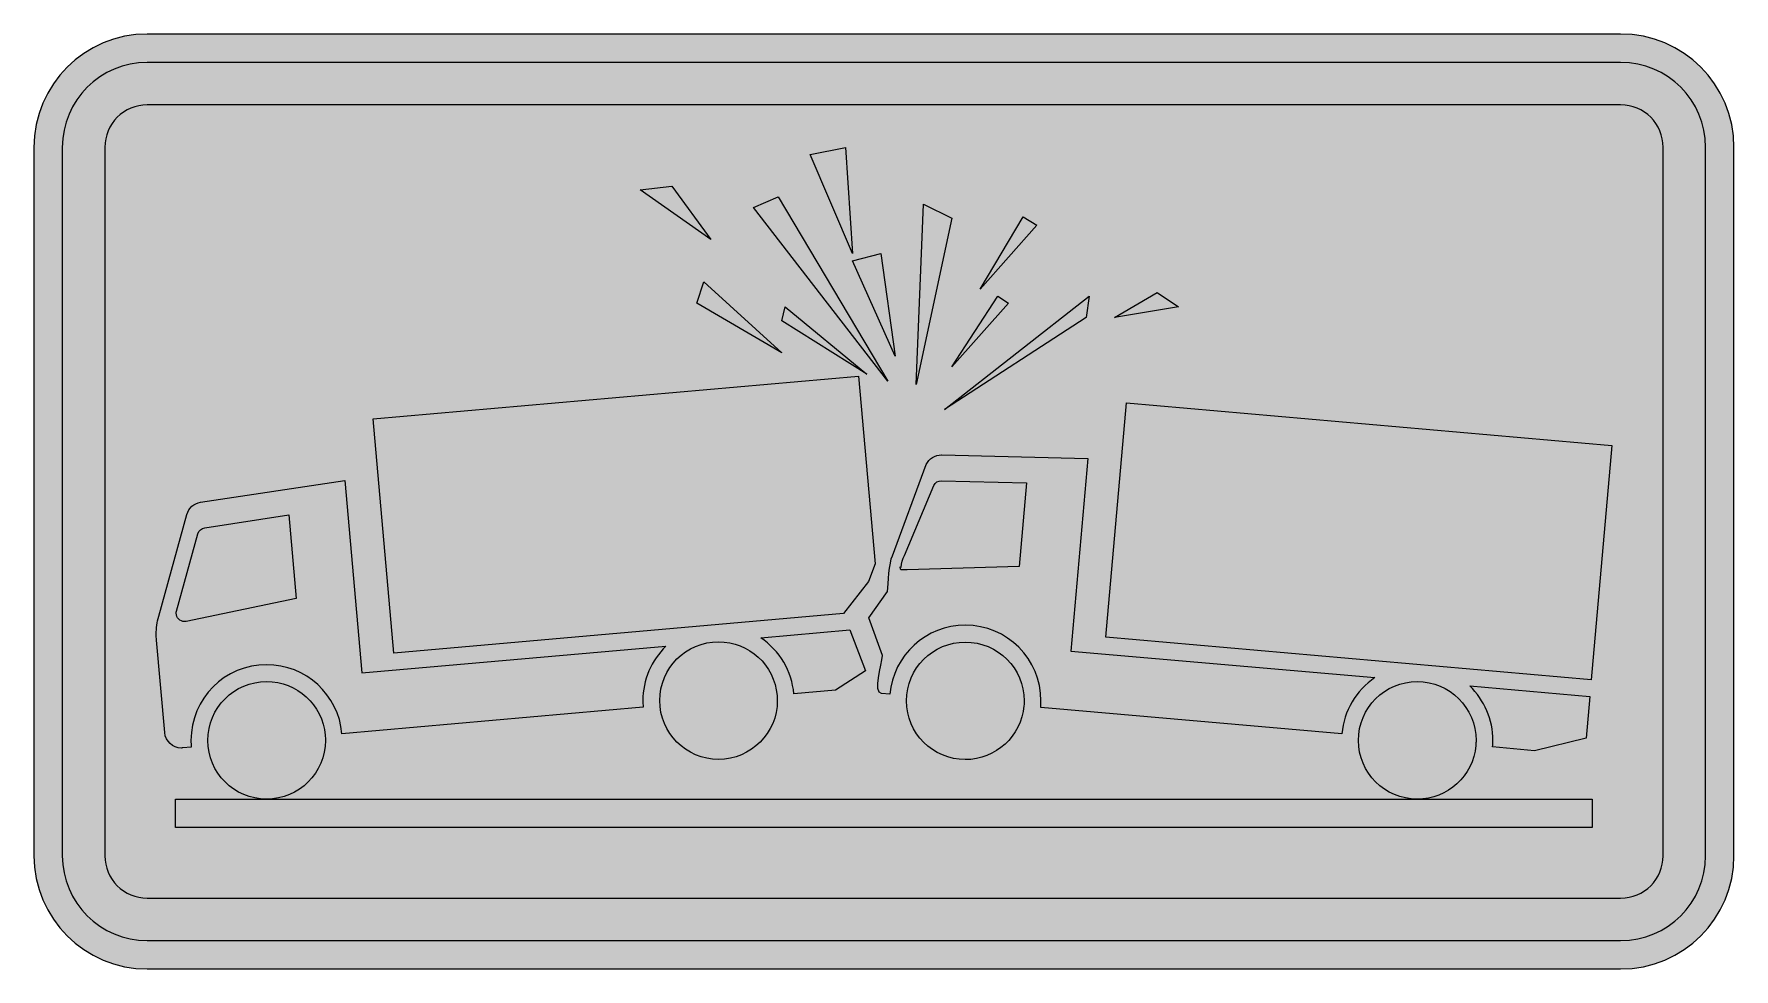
# Model space of a CAD drawing. Header units: centimetres. Extents: x 0 to 60, y 0 to 33.
import ezdxf

# ---------------------------------------------------------------- set-up
doc = ezdxf.new("R2010")
doc.units = ezdxf.units.CM
doc.header["$MEASUREMENT"] = 0
doc.layers.add('Ebene 1', color=7, linetype='Continuous')

msp = doc.modelspace()

# ---------------------------------------------------------------- hatches: boundary and pattern name
at = {"layer": 'Ebene 1', "true_color": 0xfefefe}
h = msp.add_hatch(color=7, dxfattribs=at)
edge = h.paths.add_edge_path()
edge.add_spline(control_points=[(4, 0), (1.78975, 0), (0, 1.78975), (0, 4), (0, 4), (0, 29), (0, 29), (0, 31.21025), (1.78975, 33), (4, 33), (4, 33), (56, 33), (56, 33), (58.21025, 33), (60, 31.21025), (60, 29), (60, 29), (60, 4), (60, 4), (60, 1.78975), (58.21025, 0), (56, 0), (56, 0), (4, 0), (4, 0)], knot_values=[0, 0, 0, 0, 0.125, 0.125, 0.125, 0.25, 0.25, 0.25, 0.375, 0.375, 0.375, 0.5, 0.5, 0.5, 0.625, 0.625, 0.625, 0.75, 0.75, 0.75, 0.875, 0.875, 0.875, 1, 1, 1, 1], degree=3, periodic=1)
at = {"layer": 'Ebene 1', "true_color": 0x2b2a29}
h = msp.add_hatch(color=250, dxfattribs=at)
edge = h.paths.add_edge_path()
edge.add_spline(control_points=[(4, 1), (2.34231, 1), (1, 2.34231), (1, 4), (1, 4), (1, 29), (1, 29), (1, 30.65769), (2.34231, 32), (4, 32), (4, 32), (56, 32), (56, 32), (57.65769, 32), (59, 30.65769), (59, 29), (59, 29), (59, 4), (59, 4), (59, 2.34231), (57.65769, 1), (56, 1), (56, 1), (4, 1), (4, 1)], knot_values=[0, 0, 0, 0, 0.125, 0.125, 0.125, 0.25, 0.25, 0.25, 0.375, 0.375, 0.375, 0.5, 0.5, 0.5, 0.625, 0.625, 0.625, 0.75, 0.75, 0.75, 0.875, 0.875, 0.875, 1, 1, 1, 1], degree=3, periodic=1)
at = {"layer": 'Ebene 1', "true_color": 0xfefefe}
h = msp.add_hatch(color=7, dxfattribs=at)
edge = h.paths.add_edge_path()
edge.add_spline(control_points=[(4, 2.5), (3.17116, 2.5), (2.5, 3.17116), (2.5, 4), (2.5, 4), (2.5, 29), (2.5, 29), (2.5, 29.82884), (3.17116, 30.5), (4, 30.5), (4, 30.5), (56, 30.5), (56, 30.5), (56.82884, 30.5), (57.5, 29.82884), (57.5, 29), (57.5, 29), (57.5, 4), (57.5, 4), (57.5, 3.17116), (56.82884, 2.5), (56, 2.5), (56, 2.5), (4, 2.5), (4, 2.5)], knot_values=[0, 0, 0, 0, 0.125, 0.125, 0.125, 0.25, 0.25, 0.25, 0.375, 0.375, 0.375, 0.5, 0.5, 0.5, 0.625, 0.625, 0.625, 0.75, 0.75, 0.75, 0.875, 0.875, 0.875, 1, 1, 1, 1], degree=3, periodic=1)
at = {"layer": 'Ebene 1', "true_color": 0x2b2a29}
h = msp.add_hatch(color=250, dxfattribs=at)
edge = h.paths.add_edge_path()
edge.add_spline(control_points=[(28.891, 25.25), (28.891, 25.25), (28.641, 29), (28.641, 29), (28.641, 29), (27.391, 28.75), (27.391, 28.75), (27.391, 28.75), (28.891, 25.25), (28.891, 25.25)], knot_values=[0, 0, 0, 0, 0.33333333, 0.33333333, 0.33333333, 0.66666667, 0.66666667, 0.66666667, 1, 1, 1, 1], degree=3, periodic=1)
h = msp.add_hatch(color=250, dxfattribs=at)
edge = h.paths.add_edge_path()
edge.add_spline(control_points=[(23.891, 25.75), (23.891, 25.75), (22.516, 27.625), (22.516, 27.625), (22.516, 27.625), (21.391, 27.5), (21.391, 27.5), (21.391, 27.5), (23.891, 25.75), (23.891, 25.75)], knot_values=[0, 0, 0, 0, 0.33333333, 0.33333333, 0.33333333, 0.66666667, 0.66666667, 0.66666667, 1, 1, 1, 1], degree=3, periodic=1)
h = msp.add_hatch(color=250, dxfattribs=at)
edge = h.paths.add_edge_path()
edge.add_spline(control_points=[(30.141, 20.75), (30.141, 20.75), (26.266, 27.25), (26.266, 27.25), (26.266, 27.25), (25.391, 26.875), (25.391, 26.875), (25.391, 26.875), (30.141, 20.75), (30.141, 20.75)], knot_values=[0, 0, 0, 0, 0.33333333, 0.33333333, 0.33333333, 0.66666667, 0.66666667, 0.66666667, 1, 1, 1, 1], degree=3, periodic=1)
h = msp.add_hatch(color=250, dxfattribs=at)
edge = h.paths.add_edge_path()
edge.add_spline(control_points=[(31.141, 20.625), (31.141, 20.625), (32.391, 26.5), (32.391, 26.5), (32.391, 26.5), (31.391, 27), (31.391, 27), (31.391, 27), (31.141, 20.625), (31.141, 20.625)], knot_values=[0, 0, 0, 0, 0.33333333, 0.33333333, 0.33333333, 0.66666667, 0.66666667, 0.66666667, 1, 1, 1, 1], degree=3, periodic=1)
h = msp.add_hatch(color=250, dxfattribs=at)
edge = h.paths.add_edge_path()
edge.add_spline(control_points=[(33.391, 24), (33.391, 24), (35.391, 26.25), (35.391, 26.25), (35.391, 26.25), (34.916, 26.55), (34.916, 26.55), (34.916, 26.55), (33.391, 24), (33.391, 24)], knot_values=[0, 0, 0, 0, 0.33333333, 0.33333333, 0.33333333, 0.66666667, 0.66666667, 0.66666667, 1, 1, 1, 1], degree=3, periodic=1)
h = msp.add_hatch(color=250, dxfattribs=at)
edge = h.paths.add_edge_path()
edge.add_spline(control_points=[(30.391, 21.625), (30.391, 21.625), (29.891, 25.25), (29.891, 25.25), (29.891, 25.25), (28.891, 25), (28.891, 25), (28.891, 25), (30.391, 21.625), (30.391, 21.625)], knot_values=[0, 0, 0, 0, 0.33333333, 0.33333333, 0.33333333, 0.66666667, 0.66666667, 0.66666667, 1, 1, 1, 1], degree=3, periodic=1)
h = msp.add_hatch(color=250, dxfattribs=at)
edge = h.paths.add_edge_path()
edge.add_spline(control_points=[(26.391, 21.75), (26.391, 21.75), (23.641, 24.25), (23.641, 24.25), (23.641, 24.25), (23.391, 23.5), (23.391, 23.5), (23.391, 23.5), (26.391, 21.75), (26.391, 21.75)], knot_values=[0, 0, 0, 0, 0.33333333, 0.33333333, 0.33333333, 0.66666667, 0.66666667, 0.66666667, 1, 1, 1, 1], degree=3, periodic=1)
h = msp.add_hatch(color=250, dxfattribs=at)
edge = h.paths.add_edge_path()
edge.add_spline(control_points=[(32.141, 19.75), (32.141, 19.75), (37.141, 23), (37.141, 23), (37.141, 23), (37.241, 23.75), (37.241, 23.75), (37.241, 23.75), (32.141, 19.75), (32.141, 19.75)], knot_values=[0, 0, 0, 0, 0.33333333, 0.33333333, 0.33333333, 0.66666667, 0.66666667, 0.66666667, 1, 1, 1, 1], degree=3, periodic=1)
h = msp.add_hatch(color=250, dxfattribs=at)
edge = h.paths.add_edge_path()
edge.add_spline(control_points=[(32.391, 21.25), (32.391, 21.25), (34.391, 23.5), (34.391, 23.5), (34.391, 23.5), (34.016, 23.75), (34.016, 23.75), (34.016, 23.75), (32.391, 21.25), (32.391, 21.25)], knot_values=[0, 0, 0, 0, 0.33333333, 0.33333333, 0.33333333, 0.66666667, 0.66666667, 0.66666667, 1, 1, 1, 1], degree=3, periodic=1)
h = msp.add_hatch(color=250, dxfattribs=at)
edge = h.paths.add_edge_path()
edge.add_spline(control_points=[(38.141, 23), (38.141, 23), (40.391, 23.375), (40.391, 23.375), (40.391, 23.375), (39.641, 23.875), (39.641, 23.875), (39.641, 23.875), (38.141, 23), (38.141, 23)], knot_values=[0, 0, 0, 0, 0.33333333, 0.33333333, 0.33333333, 0.66666667, 0.66666667, 0.66666667, 1, 1, 1, 1], degree=3, periodic=1)
h = msp.add_hatch(color=250, dxfattribs=at)
edge = h.paths.add_edge_path()
edge.add_spline(control_points=[(29.391, 21), (29.391, 21), (26.516, 23.375), (26.516, 23.375), (26.516, 23.375), (26.391, 22.875), (26.391, 22.875), (26.391, 22.875), (29.391, 21), (29.391, 21)], knot_values=[0, 0, 0, 0, 0.33333333, 0.33333333, 0.33333333, 0.66666667, 0.66666667, 0.66666667, 1, 1, 1, 1], degree=3, periodic=1)
h = msp.add_hatch(color=250, dxfattribs=at)
edge = h.paths.add_edge_path()
edge.add_spline(control_points=[(29.4576, 13.68201), (29.4576, 13.68201), (29.685, 14.30043), (29.685, 14.30043), (29.685, 14.30043), (29.0995, 20.92699), (29.0995, 20.92699), (29.0995, 20.92699), (11.9686, 19.41343), (11.9686, 19.41343), (11.9686, 19.41343), (12.6993, 11.14332), (12.6993, 11.14332), (12.6993, 11.14332), (28.5676, 12.54532), (28.5676, 12.54532), (28.5676, 12.54532), (29.4576, 13.68201), (29.4576, 13.68201)], knot_values=[0, 0, 0, 0, 0.16666667, 0.16666667, 0.16666667, 0.33333333, 0.33333333, 0.33333333, 0.5, 0.5, 0.5, 0.66666667, 0.66666667, 0.66666667, 0.83333333, 0.83333333, 0.83333333, 1, 1, 1, 1], degree=3, periodic=1)
h = msp.add_hatch(color=250, dxfattribs=at)
edge = h.paths.add_edge_path()
edge.add_spline(control_points=[(54.9622, 10.20927), (54.9622, 10.20927), (55.6858, 18.48), (55.6858, 18.48), (55.6858, 18.48), (38.5536, 19.97888), (38.5536, 19.97888), (38.5536, 19.97888), (37.83, 11.70814), (37.83, 11.70814), (37.83, 11.70814), (54.9622, 10.20927), (54.9622, 10.20927)], knot_values=[0, 0, 0, 0, 0.25, 0.25, 0.25, 0.5, 0.5, 0.5, 0.75, 0.75, 0.75, 1, 1, 1, 1], degree=3, periodic=1)
h = msp.add_hatch(color=250, dxfattribs=at)
edge = h.paths.add_edge_path()
edge.add_spline(control_points=[(37.1911, 18.01457), (37.1911, 18.01457), (32.0448, 18.14482), (32.0448, 18.14482), (32.0337, 18.14509), (32.0411, 18.145), (32.03, 18.145), (31.80069, 18.145), (31.59217, 18.01358), (31.49323, 17.80672), (31.49323, 17.80672), (30.2997, 14.58729), (30.2997, 14.58729), (30.17638, 14.32939), (30.1492, 13.61101), (30.12429, 13.32623), (30.12429, 13.32623), (29.465, 12.39735), (29.465, 12.39735), (29.465, 12.39735), (29.9498, 11.06256), (29.9498, 11.06256), (29.9213, 10.73612), (29.591, 9.75017), (29.91744, 9.72161), (29.91744, 9.72161), (30.21016, 9.69771), (30.21016, 9.69771), (30.33087, 11.07747), (31.48497, 12.135), (32.87, 12.135), (34.34534, 12.135), (35.54, 10.94034), (35.54, 9.465), (35.54, 9.35854), (35.53912, 9.33834), (35.52984, 9.23229), (35.52984, 9.23229), (46.16016, 8.30271), (46.16016, 8.30271), (46.23052, 9.10697), (46.65934, 9.83415), (47.32908, 10.28496), (47.32908, 10.28496), (36.5967, 11.22075), (36.5967, 11.22075), (36.5967, 11.22075), (37.1911, 18.01457), (37.1911, 18.01457)], knot_values=[0, 0, 0, 0, 0.0625, 0.0625, 0.0625, 0.125, 0.125, 0.125, 0.1875, 0.1875, 0.1875, 0.25, 0.25, 0.25, 0.3125, 0.3125, 0.3125, 0.375, 0.375, 0.375, 0.4375, 0.4375, 0.4375, 0.5, 0.5, 0.5, 0.5625, 0.5625, 0.5625, 0.625, 0.625, 0.625, 0.6875, 0.6875, 0.6875, 0.75, 0.75, 0.75, 0.8125, 0.8125, 0.8125, 0.875, 0.875, 0.875, 0.9375, 0.9375, 0.9375, 1, 1, 1, 1], degree=3, periodic=1)
h = msp.add_hatch(color=250, dxfattribs=at)
edge = h.paths.add_edge_path()
edge.add_spline(control_points=[(10.9698, 17.24152), (10.9698, 17.24152), (5.88077, 16.47327), (5.88077, 16.47327), (5.64877, 16.43808), (5.45942, 16.27022), (5.39667, 16.04411), (5.39667, 16.04411), (4.40125, 12.44855), (4.40125, 12.44855), (4.34313, 12.23904), (4.315, 12.03243), (4.315, 11.815), (4.315, 11.71956), (4.3158, 11.70145), (4.3242, 11.60638), (4.3242, 11.60638), (4.61231, 8.34263), (4.61231, 8.34263), (4.63946, 8.03537), (4.89655, 7.8), (5.205, 7.8), (5.22896, 7.8), (5.23351, 7.8002), (5.25737, 7.80231), (5.25737, 7.80231), (5.55036, 7.83497), (5.55036, 7.83497), (5.5409, 7.94207), (5.54, 7.96248), (5.54, 8.07), (5.54, 9.54534), (6.73466, 10.74), (8.21, 10.74), (9.59414, 10.74), (10.7478, 9.6838), (10.86964, 8.30503), (10.86964, 8.30503), (21.50036, 9.23997), (21.50036, 9.23997), (21.4909, 9.34707), (21.49, 9.36748), (21.49, 9.475), (21.49, 10.2006), (21.78356, 10.89201), (22.3056, 11.39596), (22.3056, 11.39596), (11.57, 10.44821), (11.57, 10.44821), (11.57, 10.44821), (10.9698, 17.24152), (10.9698, 17.24152)], knot_values=[0, 0, 0, 0, 0.05882353, 0.05882353, 0.05882353, 0.11764706, 0.11764706, 0.11764706, 0.17647059, 0.17647059, 0.17647059, 0.23529412, 0.23529412, 0.23529412, 0.29411765, 0.29411765, 0.29411765, 0.35294118, 0.35294118, 0.35294118, 0.41176471, 0.41176471, 0.41176471, 0.47058824, 0.47058824, 0.47058824, 0.52941176, 0.52941176, 0.52941176, 0.58823529, 0.58823529, 0.58823529, 0.64705882, 0.64705882, 0.64705882, 0.70588235, 0.70588235, 0.70588235, 0.76470588, 0.76470588, 0.76470588, 0.82352941, 0.82352941, 0.82352941, 0.88235294, 0.88235294, 0.88235294, 0.94117647, 0.94117647, 0.94117647, 1, 1, 1, 1], degree=3, periodic=1)
at = {"layer": 'Ebene 1', "true_color": 0xfefefe}
h = msp.add_hatch(color=7, dxfattribs=at)
edge = h.paths.add_edge_path()
edge.add_spline(control_points=[(34.7746, 14.20779), (34.7746, 14.20779), (35.033, 17.16162), (35.033, 17.16162), (35.033, 17.16162), (32.03231, 17.23491), (32.03231, 17.23491), (32.02683, 17.23505), (32.03048, 17.235), (32.025, 17.235), (31.91128, 17.235), (31.80792, 17.16986), (31.75886, 17.06726), (31.75886, 17.06726), (30.71888, 14.59237), (30.71888, 14.59237), (30.65731, 14.46354), (30.62035, 14.32646), (30.60881, 14.18414), (30.60881, 14.18414), (30.5759, 14.19526), (30.5759, 14.19526), (30.56167, 14.03203), (30.614, 14.10477), (30.77729, 14.09049), (30.77729, 14.09049), (30.77934, 14.09112), (30.77934, 14.09112), (30.77934, 14.09112), (30.77729, 14.09049), (30.77729, 14.09049), (30.77729, 14.09049), (30.77934, 14.09112), (30.77934, 14.09112), (30.79103, 14.0901), (30.79326, 14.09), (30.805, 14.09), (30.81156, 14.09), (30.80719, 14.08994), (30.81375, 14.09013), (30.81375, 14.09013), (34.7746, 14.20779), (34.7746, 14.20779)], knot_values=[0, 0, 0, 0, 0.07142857, 0.07142857, 0.07142857, 0.14285714, 0.14285714, 0.14285714, 0.21428571, 0.21428571, 0.21428571, 0.28571429, 0.28571429, 0.28571429, 0.35714286, 0.35714286, 0.35714286, 0.42857143, 0.42857143, 0.42857143, 0.5, 0.5, 0.5, 0.57142857, 0.57142857, 0.57142857, 0.64285714, 0.64285714, 0.64285714, 0.71428571, 0.71428571, 0.71428571, 0.78571429, 0.78571429, 0.78571429, 0.85714286, 0.85714286, 0.85714286, 0.92857143, 0.92857143, 0.92857143, 1, 1, 1, 1], degree=3, periodic=1)
h = msp.add_hatch(color=7, dxfattribs=at)
edge = h.paths.add_edge_path()
edge.add_spline(control_points=[(9.2546, 13.07148), (9.2546, 13.07148), (8.9936, 16.02509), (8.9936, 16.02509), (8.9936, 16.02509), (6.02576, 15.57166), (6.02576, 15.57166), (5.9107, 15.55421), (5.81685, 15.471), (5.78574, 15.35886), (5.78574, 15.35886), (5.03076, 12.63393), (5.03076, 12.63393), (5.02351, 12.60783), (5.02, 12.58209), (5.02, 12.555), (5.02, 12.39199), (5.15199, 12.26), (5.315, 12.26), (5.33554, 12.26), (5.35499, 12.262), (5.3751, 12.26619), (5.3751, 12.26619), (9.2546, 13.07148), (9.2546, 13.07148)], knot_values=[0, 0, 0, 0, 0.125, 0.125, 0.125, 0.25, 0.25, 0.25, 0.375, 0.375, 0.375, 0.5, 0.5, 0.5, 0.625, 0.625, 0.625, 0.75, 0.75, 0.75, 0.875, 0.875, 0.875, 1, 1, 1, 1], degree=3, periodic=1)
at = {"layer": 'Ebene 1', "true_color": 0x2b2a29}
h = msp.add_hatch(color=250, dxfattribs=at)
edge = h.paths.add_edge_path()
edge.add_spline(control_points=[(26.22695, 9.65765), (26.13226, 10.72917), (25.23569, 11.55), (24.16, 11.55), (23.01343, 11.55), (22.085, 10.62157), (22.085, 9.475), (22.085, 8.32843), (23.01343, 7.4), (24.16, 7.4), (25.30657, 7.4), (26.235, 8.32843), (26.235, 9.475), (26.235, 9.55856), (26.2343, 9.57442), (26.22695, 9.65765)], knot_values=[0, 0, 0, 0, 0.2, 0.2, 0.2, 0.4, 0.4, 0.4, 0.6, 0.6, 0.6, 0.8, 0.8, 0.8, 1, 1, 1, 1], degree=3, periodic=1)
h = msp.add_hatch(color=250, dxfattribs=at)
edge = h.paths.add_edge_path()
edge.add_spline(control_points=[(28.2929, 9.84206), (28.2929, 9.84206), (29.3462, 10.52529), (29.3462, 10.52529), (29.3462, 10.52529), (28.7913, 11.96975), (28.7913, 11.96975), (28.7913, 11.96975), (25.64899, 11.69126), (25.64899, 11.69126), (26.31912, 11.24103), (26.74857, 10.51423), (26.81964, 9.71003), (26.81964, 9.71003), (28.2929, 9.84206), (28.2929, 9.84206)], knot_values=[0, 0, 0, 0, 0.2, 0.2, 0.2, 0.4, 0.4, 0.4, 0.6, 0.6, 0.6, 0.8, 0.8, 0.8, 1, 1, 1, 1], degree=3, periodic=1)
h = msp.add_hatch(color=250, dxfattribs=at)
edge = h.paths.add_edge_path()
edge.add_spline(control_points=[(34.9371, 9.28415), (34.94431, 9.36657), (34.945, 9.38227), (34.945, 9.465), (34.945, 10.61157), (34.01657, 11.54), (32.87, 11.54), (31.72343, 11.54), (30.795, 10.61157), (30.795, 9.465), (30.795, 8.31843), (31.72343, 7.39), (32.87, 7.39), (33.94638, 7.39), (34.84329, 8.21187), (34.9371, 9.28415)], knot_values=[0, 0, 0, 0, 0.2, 0.2, 0.2, 0.4, 0.4, 0.4, 0.6, 0.6, 0.6, 0.8, 0.8, 0.8, 1, 1, 1, 1], degree=3, periodic=1)
h = msp.add_hatch(color=250, dxfattribs=at)
edge = h.paths.add_edge_path()
edge.add_spline(control_points=[(10.27695, 8.25265), (10.18226, 9.32417), (9.28569, 10.145), (8.21, 10.145), (7.06343, 10.145), (6.135, 9.21657), (6.135, 8.07), (6.135, 6.92343), (7.06343, 5.995), (8.21, 5.995), (9.35657, 5.995), (10.285, 6.92343), (10.285, 8.07), (10.285, 8.15356), (10.2843, 8.16942), (10.27695, 8.25265)], knot_values=[0, 0, 0, 0, 0.2, 0.2, 0.2, 0.4, 0.4, 0.4, 0.6, 0.6, 0.6, 0.8, 0.8, 0.8, 1, 1, 1, 1], degree=3, periodic=1)
h = msp.add_hatch(color=250, dxfattribs=at)
edge = h.paths.add_edge_path()
edge.add_spline(control_points=[(50.8871, 7.88915), (50.89431, 7.97157), (50.895, 7.98727), (50.895, 8.07), (50.895, 9.21657), (49.96657, 10.145), (48.82, 10.145), (47.67343, 10.145), (46.745, 9.21657), (46.745, 8.07), (46.745, 6.92343), (47.67343, 5.995), (48.82, 5.995), (49.89638, 5.995), (50.79329, 6.81687), (50.8871, 7.88915)], knot_values=[0, 0, 0, 0, 0.2, 0.2, 0.2, 0.4, 0.4, 0.4, 0.6, 0.6, 0.6, 0.8, 0.8, 0.8, 1, 1, 1, 1], degree=3, periodic=1)
h = msp.add_hatch(color=250, dxfattribs=at)
edge = h.paths.add_edge_path()
edge.add_spline(control_points=[(52.9573, 7.70588), (52.9573, 7.70588), (54.7813, 8.14159), (54.7813, 8.14159), (54.7813, 8.14159), (54.9105, 9.6185), (54.9105, 9.6185), (54.9105, 9.6185), (50.67273, 9.99258), (50.67273, 9.99258), (51.19574, 9.48856), (51.49, 8.79635), (51.49, 8.07), (51.49, 7.96354), (51.48912, 7.94334), (51.47984, 7.83729), (51.47984, 7.83729), (52.9573, 7.70588), (52.9573, 7.70588)], knot_values=[0, 0, 0, 0, 0.16666667, 0.16666667, 0.16666667, 0.33333333, 0.33333333, 0.33333333, 0.5, 0.5, 0.5, 0.66666667, 0.66666667, 0.66666667, 0.83333333, 0.83333333, 0.83333333, 1, 1, 1, 1], degree=3, periodic=1)
h = msp.add_hatch(color=250, dxfattribs=at)
edge = h.paths.add_edge_path()
edge.add_spline(control_points=[(5, 5), (5, 5), (55, 5), (55, 5), (55, 5), (55, 6), (55, 6), (55, 6), (5, 6), (5, 6), (5, 6), (5, 5), (5, 5)], knot_values=[0, 0, 0, 0, 0.25, 0.25, 0.25, 0.5, 0.5, 0.5, 0.75, 0.75, 0.75, 1, 1, 1, 1], degree=3, periodic=1)

# ---------------------------------------------------------------- linework, layer by layer
at = {"layer": 'Ebene 1', "color": 250, "lineweight": 0}
msp.add_open_spline([(4, 0), (1.78975, 0), (0, 1.78975), (0, 4), (0, 4), (0, 29), (0, 29), (0, 31.21025), (1.78975, 33), (4, 33), (4, 33), (56, 33), (56, 33), (58.21025, 33), (60, 31.21025), (60, 29), (60, 29), (60, 4), (60, 4), (60, 1.78975), (58.21025, 0), (56, 0), (56, 0), (4, 0), (4, 0)], degree=3, knots=[0, 0, 0, 0, 0.125, 0.125, 0.125, 0.25, 0.25, 0.25, 0.375, 0.375, 0.375, 0.5, 0.5, 0.5, 0.625, 0.625, 0.625, 0.75, 0.75, 0.75, 0.875, 0.875, 0.875, 1, 1, 1, 1], dxfattribs=at)
at = {"layer": 'Ebene 1', "color": 250}
for points, knots in [([(4, 1), (2.34231, 1), (1, 2.34231), (1, 4), (1, 4), (1, 29), (1, 29), (1, 30.65769), (2.34231, 32), (4, 32), (4, 32), (56, 32), (56, 32), (57.65769, 32), (59, 30.65769), (59, 29), (59, 29), (59, 4), (59, 4), (59, 2.34231), (57.65769, 1), (56, 1), (56, 1), (4, 1), (4, 1)], [0, 0, 0, 0, 0.125, 0.125, 0.125, 0.25, 0.25, 0.25, 0.375, 0.375, 0.375, 0.5, 0.5, 0.5, 0.625, 0.625, 0.625, 0.75, 0.75, 0.75, 0.875, 0.875, 0.875, 1, 1, 1, 1]), ([(28.891, 25.25), (28.891, 25.25), (28.641, 29), (28.641, 29), (28.641, 29), (27.391, 28.75), (27.391, 28.75), (27.391, 28.75), (28.891, 25.25), (28.891, 25.25)], [0, 0, 0, 0, 0.33333333, 0.33333333, 0.33333333, 0.66666667, 0.66666667, 0.66666667, 1, 1, 1, 1]), ([(23.891, 25.75), (23.891, 25.75), (22.516, 27.625), (22.516, 27.625), (22.516, 27.625), (21.391, 27.5), (21.391, 27.5), (21.391, 27.5), (23.891, 25.75), (23.891, 25.75)], [0, 0, 0, 0, 0.33333333, 0.33333333, 0.33333333, 0.66666667, 0.66666667, 0.66666667, 1, 1, 1, 1]), ([(30.141, 20.75), (30.141, 20.75), (26.266, 27.25), (26.266, 27.25), (26.266, 27.25), (25.391, 26.875), (25.391, 26.875), (25.391, 26.875), (30.141, 20.75), (30.141, 20.75)], [0, 0, 0, 0, 0.33333333, 0.33333333, 0.33333333, 0.66666667, 0.66666667, 0.66666667, 1, 1, 1, 1]), ([(31.141, 20.625), (31.141, 20.625), (32.391, 26.5), (32.391, 26.5), (32.391, 26.5), (31.391, 27), (31.391, 27), (31.391, 27), (31.141, 20.625), (31.141, 20.625)], [0, 0, 0, 0, 0.33333333, 0.33333333, 0.33333333, 0.66666667, 0.66666667, 0.66666667, 1, 1, 1, 1]), ([(33.391, 24), (33.391, 24), (35.391, 26.25), (35.391, 26.25), (35.391, 26.25), (34.916, 26.55), (34.916, 26.55), (34.916, 26.55), (33.391, 24), (33.391, 24)], [0, 0, 0, 0, 0.33333333, 0.33333333, 0.33333333, 0.66666667, 0.66666667, 0.66666667, 1, 1, 1, 1]), ([(30.391, 21.625), (30.391, 21.625), (29.891, 25.25), (29.891, 25.25), (29.891, 25.25), (28.891, 25), (28.891, 25), (28.891, 25), (30.391, 21.625), (30.391, 21.625)], [0, 0, 0, 0, 0.33333333, 0.33333333, 0.33333333, 0.66666667, 0.66666667, 0.66666667, 1, 1, 1, 1]), ([(26.391, 21.75), (26.391, 21.75), (23.641, 24.25), (23.641, 24.25), (23.641, 24.25), (23.391, 23.5), (23.391, 23.5), (23.391, 23.5), (26.391, 21.75), (26.391, 21.75)], [0, 0, 0, 0, 0.33333333, 0.33333333, 0.33333333, 0.66666667, 0.66666667, 0.66666667, 1, 1, 1, 1]), ([(32.141, 19.75), (32.141, 19.75), (37.141, 23), (37.141, 23), (37.141, 23), (37.241, 23.75), (37.241, 23.75), (37.241, 23.75), (32.141, 19.75), (32.141, 19.75)], [0, 0, 0, 0, 0.33333333, 0.33333333, 0.33333333, 0.66666667, 0.66666667, 0.66666667, 1, 1, 1, 1]), ([(32.391, 21.25), (32.391, 21.25), (34.391, 23.5), (34.391, 23.5), (34.391, 23.5), (34.016, 23.75), (34.016, 23.75), (34.016, 23.75), (32.391, 21.25), (32.391, 21.25)], [0, 0, 0, 0, 0.33333333, 0.33333333, 0.33333333, 0.66666667, 0.66666667, 0.66666667, 1, 1, 1, 1]), ([(38.141, 23), (38.141, 23), (40.391, 23.375), (40.391, 23.375), (40.391, 23.375), (39.641, 23.875), (39.641, 23.875), (39.641, 23.875), (38.141, 23), (38.141, 23)], [0, 0, 0, 0, 0.33333333, 0.33333333, 0.33333333, 0.66666667, 0.66666667, 0.66666667, 1, 1, 1, 1]), ([(29.391, 21), (29.391, 21), (26.516, 23.375), (26.516, 23.375), (26.516, 23.375), (26.391, 22.875), (26.391, 22.875), (26.391, 22.875), (29.391, 21), (29.391, 21)], [0, 0, 0, 0, 0.33333333, 0.33333333, 0.33333333, 0.66666667, 0.66666667, 0.66666667, 1, 1, 1, 1]), ([(29.4576, 13.68201), (29.4576, 13.68201), (29.685, 14.30043), (29.685, 14.30043), (29.685, 14.30043), (29.0995, 20.92699), (29.0995, 20.92699), (29.0995, 20.92699), (11.9686, 19.41343), (11.9686, 19.41343), (11.9686, 19.41343), (12.6993, 11.14332), (12.6993, 11.14332), (12.6993, 11.14332), (28.5676, 12.54532), (28.5676, 12.54532), (28.5676, 12.54532), (29.4576, 13.68201), (29.4576, 13.68201)], [0, 0, 0, 0, 0.16666667, 0.16666667, 0.16666667, 0.33333333, 0.33333333, 0.33333333, 0.5, 0.5, 0.5, 0.66666667, 0.66666667, 0.66666667, 0.83333333, 0.83333333, 0.83333333, 1, 1, 1, 1]), ([(54.9622, 10.20927), (54.9622, 10.20927), (55.6858, 18.48), (55.6858, 18.48), (55.6858, 18.48), (38.5536, 19.97888), (38.5536, 19.97888), (38.5536, 19.97888), (37.83, 11.70814), (37.83, 11.70814), (37.83, 11.70814), (54.9622, 10.20927), (54.9622, 10.20927)], [0, 0, 0, 0, 0.25, 0.25, 0.25, 0.5, 0.5, 0.5, 0.75, 0.75, 0.75, 1, 1, 1, 1]), ([(37.1911, 18.01457), (37.1911, 18.01457), (32.0448, 18.14482), (32.0448, 18.14482), (32.0337, 18.14509), (32.0411, 18.145), (32.03, 18.145), (31.80069, 18.145), (31.59217, 18.01358), (31.49323, 17.80672), (31.49323, 17.80672), (30.2997, 14.58729), (30.2997, 14.58729), (30.17638, 14.32939), (30.1492, 13.61101), (30.12429, 13.32623), (30.12429, 13.32623), (29.465, 12.39735), (29.465, 12.39735), (29.465, 12.39735), (29.9498, 11.06256), (29.9498, 11.06256), (29.9213, 10.73612), (29.591, 9.75017), (29.91744, 9.72161), (29.91744, 9.72161), (30.21016, 9.69771), (30.21016, 9.69771), (30.33087, 11.07747), (31.48497, 12.135), (32.87, 12.135), (34.34534, 12.135), (35.54, 10.94034), (35.54, 9.465), (35.54, 9.35854), (35.53912, 9.33834), (35.52984, 9.23229), (35.52984, 9.23229), (46.16016, 8.30271), (46.16016, 8.30271), (46.23052, 9.10697), (46.65934, 9.83415), (47.32908, 10.28496), (47.32908, 10.28496), (36.5967, 11.22075), (36.5967, 11.22075), (36.5967, 11.22075), (37.1911, 18.01457), (37.1911, 18.01457)], [0, 0, 0, 0, 0.0625, 0.0625, 0.0625, 0.125, 0.125, 0.125, 0.1875, 0.1875, 0.1875, 0.25, 0.25, 0.25, 0.3125, 0.3125, 0.3125, 0.375, 0.375, 0.375, 0.4375, 0.4375, 0.4375, 0.5, 0.5, 0.5, 0.5625, 0.5625, 0.5625, 0.625, 0.625, 0.625, 0.6875, 0.6875, 0.6875, 0.75, 0.75, 0.75, 0.8125, 0.8125, 0.8125, 0.875, 0.875, 0.875, 0.9375, 0.9375, 0.9375, 1, 1, 1, 1]), ([(10.9698, 17.24152), (10.9698, 17.24152), (5.88077, 16.47327), (5.88077, 16.47327), (5.64877, 16.43808), (5.45942, 16.27022), (5.39667, 16.04411), (5.39667, 16.04411), (4.40125, 12.44855), (4.40125, 12.44855), (4.34313, 12.23904), (4.315, 12.03243), (4.315, 11.815), (4.315, 11.71956), (4.3158, 11.70145), (4.3242, 11.60638), (4.3242, 11.60638), (4.61231, 8.34263), (4.61231, 8.34263), (4.63946, 8.03537), (4.89655, 7.8), (5.205, 7.8), (5.22896, 7.8), (5.23351, 7.8002), (5.25737, 7.80231), (5.25737, 7.80231), (5.55036, 7.83497), (5.55036, 7.83497), (5.5409, 7.94207), (5.54, 7.96248), (5.54, 8.07), (5.54, 9.54534), (6.73466, 10.74), (8.21, 10.74), (9.59414, 10.74), (10.7478, 9.6838), (10.86964, 8.30503), (10.86964, 8.30503), (21.50036, 9.23997), (21.50036, 9.23997), (21.4909, 9.34707), (21.49, 9.36748), (21.49, 9.475), (21.49, 10.2006), (21.78356, 10.89201), (22.3056, 11.39596), (22.3056, 11.39596), (11.57, 10.44821), (11.57, 10.44821), (11.57, 10.44821), (10.9698, 17.24152), (10.9698, 17.24152)], [0, 0, 0, 0, 0.05882353, 0.05882353, 0.05882353, 0.11764706, 0.11764706, 0.11764706, 0.17647059, 0.17647059, 0.17647059, 0.23529412, 0.23529412, 0.23529412, 0.29411765, 0.29411765, 0.29411765, 0.35294118, 0.35294118, 0.35294118, 0.41176471, 0.41176471, 0.41176471, 0.47058824, 0.47058824, 0.47058824, 0.52941176, 0.52941176, 0.52941176, 0.58823529, 0.58823529, 0.58823529, 0.64705882, 0.64705882, 0.64705882, 0.70588235, 0.70588235, 0.70588235, 0.76470588, 0.76470588, 0.76470588, 0.82352941, 0.82352941, 0.82352941, 0.88235294, 0.88235294, 0.88235294, 0.94117647, 0.94117647, 0.94117647, 1, 1, 1, 1]), ([(26.22695, 9.65765), (26.13226, 10.72917), (25.23569, 11.55), (24.16, 11.55), (23.01343, 11.55), (22.085, 10.62157), (22.085, 9.475), (22.085, 8.32843), (23.01343, 7.4), (24.16, 7.4), (25.30657, 7.4), (26.235, 8.32843), (26.235, 9.475), (26.235, 9.55856), (26.2343, 9.57442), (26.22695, 9.65765)], [0, 0, 0, 0, 0.2, 0.2, 0.2, 0.4, 0.4, 0.4, 0.6, 0.6, 0.6, 0.8, 0.8, 0.8, 1, 1, 1, 1]), ([(28.2929, 9.84206), (28.2929, 9.84206), (29.3462, 10.52529), (29.3462, 10.52529), (29.3462, 10.52529), (28.7913, 11.96975), (28.7913, 11.96975), (28.7913, 11.96975), (25.64899, 11.69126), (25.64899, 11.69126), (26.31912, 11.24103), (26.74857, 10.51423), (26.81964, 9.71003), (26.81964, 9.71003), (28.2929, 9.84206), (28.2929, 9.84206)], [0, 0, 0, 0, 0.2, 0.2, 0.2, 0.4, 0.4, 0.4, 0.6, 0.6, 0.6, 0.8, 0.8, 0.8, 1, 1, 1, 1]), ([(34.9371, 9.28415), (34.94431, 9.36657), (34.945, 9.38227), (34.945, 9.465), (34.945, 10.61157), (34.01657, 11.54), (32.87, 11.54), (31.72343, 11.54), (30.795, 10.61157), (30.795, 9.465), (30.795, 8.31843), (31.72343, 7.39), (32.87, 7.39), (33.94638, 7.39), (34.84329, 8.21187), (34.9371, 9.28415)], [0, 0, 0, 0, 0.2, 0.2, 0.2, 0.4, 0.4, 0.4, 0.6, 0.6, 0.6, 0.8, 0.8, 0.8, 1, 1, 1, 1]), ([(10.27695, 8.25265), (10.18226, 9.32417), (9.28569, 10.145), (8.21, 10.145), (7.06343, 10.145), (6.135, 9.21657), (6.135, 8.07), (6.135, 6.92343), (7.06343, 5.995), (8.21, 5.995), (9.35657, 5.995), (10.285, 6.92343), (10.285, 8.07), (10.285, 8.15356), (10.2843, 8.16942), (10.27695, 8.25265)], [0, 0, 0, 0, 0.2, 0.2, 0.2, 0.4, 0.4, 0.4, 0.6, 0.6, 0.6, 0.8, 0.8, 0.8, 1, 1, 1, 1]), ([(50.8871, 7.88915), (50.89431, 7.97157), (50.895, 7.98727), (50.895, 8.07), (50.895, 9.21657), (49.96657, 10.145), (48.82, 10.145), (47.67343, 10.145), (46.745, 9.21657), (46.745, 8.07), (46.745, 6.92343), (47.67343, 5.995), (48.82, 5.995), (49.89638, 5.995), (50.79329, 6.81687), (50.8871, 7.88915)], [0, 0, 0, 0, 0.2, 0.2, 0.2, 0.4, 0.4, 0.4, 0.6, 0.6, 0.6, 0.8, 0.8, 0.8, 1, 1, 1, 1]), ([(52.9573, 7.70588), (52.9573, 7.70588), (54.7813, 8.14159), (54.7813, 8.14159), (54.7813, 8.14159), (54.9105, 9.6185), (54.9105, 9.6185), (54.9105, 9.6185), (50.67273, 9.99258), (50.67273, 9.99258), (51.19574, 9.48856), (51.49, 8.79635), (51.49, 8.07), (51.49, 7.96354), (51.48912, 7.94334), (51.47984, 7.83729), (51.47984, 7.83729), (52.9573, 7.70588), (52.9573, 7.70588)], [0, 0, 0, 0, 0.16666667, 0.16666667, 0.16666667, 0.33333333, 0.33333333, 0.33333333, 0.5, 0.5, 0.5, 0.66666667, 0.66666667, 0.66666667, 0.83333333, 0.83333333, 0.83333333, 1, 1, 1, 1]), ([(5, 5), (5, 5), (55, 5), (55, 5), (55, 5), (55, 6), (55, 6), (55, 6), (5, 6), (5, 6), (5, 6), (5, 5), (5, 5)], [0, 0, 0, 0, 0.25, 0.25, 0.25, 0.5, 0.5, 0.5, 0.75, 0.75, 0.75, 1, 1, 1, 1])]:
    msp.add_open_spline(points, degree=3, knots=knots, dxfattribs=at)
at = {"layer": 'Ebene 1', "color": 7}
for points, knots in [([(4, 2.5), (3.17116, 2.5), (2.5, 3.17116), (2.5, 4), (2.5, 4), (2.5, 29), (2.5, 29), (2.5, 29.82884), (3.17116, 30.5), (4, 30.5), (4, 30.5), (56, 30.5), (56, 30.5), (56.82884, 30.5), (57.5, 29.82884), (57.5, 29), (57.5, 29), (57.5, 4), (57.5, 4), (57.5, 3.17116), (56.82884, 2.5), (56, 2.5), (56, 2.5), (4, 2.5), (4, 2.5)], [0, 0, 0, 0, 0.125, 0.125, 0.125, 0.25, 0.25, 0.25, 0.375, 0.375, 0.375, 0.5, 0.5, 0.5, 0.625, 0.625, 0.625, 0.75, 0.75, 0.75, 0.875, 0.875, 0.875, 1, 1, 1, 1]), ([(34.7746, 14.20779), (34.7746, 14.20779), (35.033, 17.16162), (35.033, 17.16162), (35.033, 17.16162), (32.03231, 17.23491), (32.03231, 17.23491), (32.02683, 17.23505), (32.03048, 17.235), (32.025, 17.235), (31.91128, 17.235), (31.80792, 17.16986), (31.75886, 17.06726), (31.75886, 17.06726), (30.71888, 14.59237), (30.71888, 14.59237), (30.65731, 14.46354), (30.62035, 14.32646), (30.60881, 14.18414), (30.60881, 14.18414), (30.5759, 14.19526), (30.5759, 14.19526), (30.56167, 14.03203), (30.614, 14.10477), (30.77729, 14.09049), (30.77729, 14.09049), (30.77934, 14.09112), (30.77934, 14.09112), (30.77934, 14.09112), (30.77729, 14.09049), (30.77729, 14.09049), (30.77729, 14.09049), (30.77934, 14.09112), (30.77934, 14.09112), (30.79103, 14.0901), (30.79326, 14.09), (30.805, 14.09), (30.81156, 14.09), (30.80719, 14.08994), (30.81375, 14.09013), (30.81375, 14.09013), (34.7746, 14.20779), (34.7746, 14.20779)], [0, 0, 0, 0, 0.07142857, 0.07142857, 0.07142857, 0.14285714, 0.14285714, 0.14285714, 0.21428571, 0.21428571, 0.21428571, 0.28571429, 0.28571429, 0.28571429, 0.35714286, 0.35714286, 0.35714286, 0.42857143, 0.42857143, 0.42857143, 0.5, 0.5, 0.5, 0.57142857, 0.57142857, 0.57142857, 0.64285714, 0.64285714, 0.64285714, 0.71428571, 0.71428571, 0.71428571, 0.78571429, 0.78571429, 0.78571429, 0.85714286, 0.85714286, 0.85714286, 0.92857143, 0.92857143, 0.92857143, 1, 1, 1, 1]), ([(9.2546, 13.07148), (9.2546, 13.07148), (8.9936, 16.02509), (8.9936, 16.02509), (8.9936, 16.02509), (6.02576, 15.57166), (6.02576, 15.57166), (5.9107, 15.55421), (5.81685, 15.471), (5.78574, 15.35886), (5.78574, 15.35886), (5.03076, 12.63393), (5.03076, 12.63393), (5.02351, 12.60783), (5.02, 12.58209), (5.02, 12.555), (5.02, 12.39199), (5.15199, 12.26), (5.315, 12.26), (5.33554, 12.26), (5.35499, 12.262), (5.3751, 12.26619), (5.3751, 12.26619), (9.2546, 13.07148), (9.2546, 13.07148)], [0, 0, 0, 0, 0.125, 0.125, 0.125, 0.25, 0.25, 0.25, 0.375, 0.375, 0.375, 0.5, 0.5, 0.5, 0.625, 0.625, 0.625, 0.75, 0.75, 0.75, 0.875, 0.875, 0.875, 1, 1, 1, 1])]:
    msp.add_open_spline(points, degree=3, knots=knots, dxfattribs=at)

doc.saveas('drawing.dxf')
